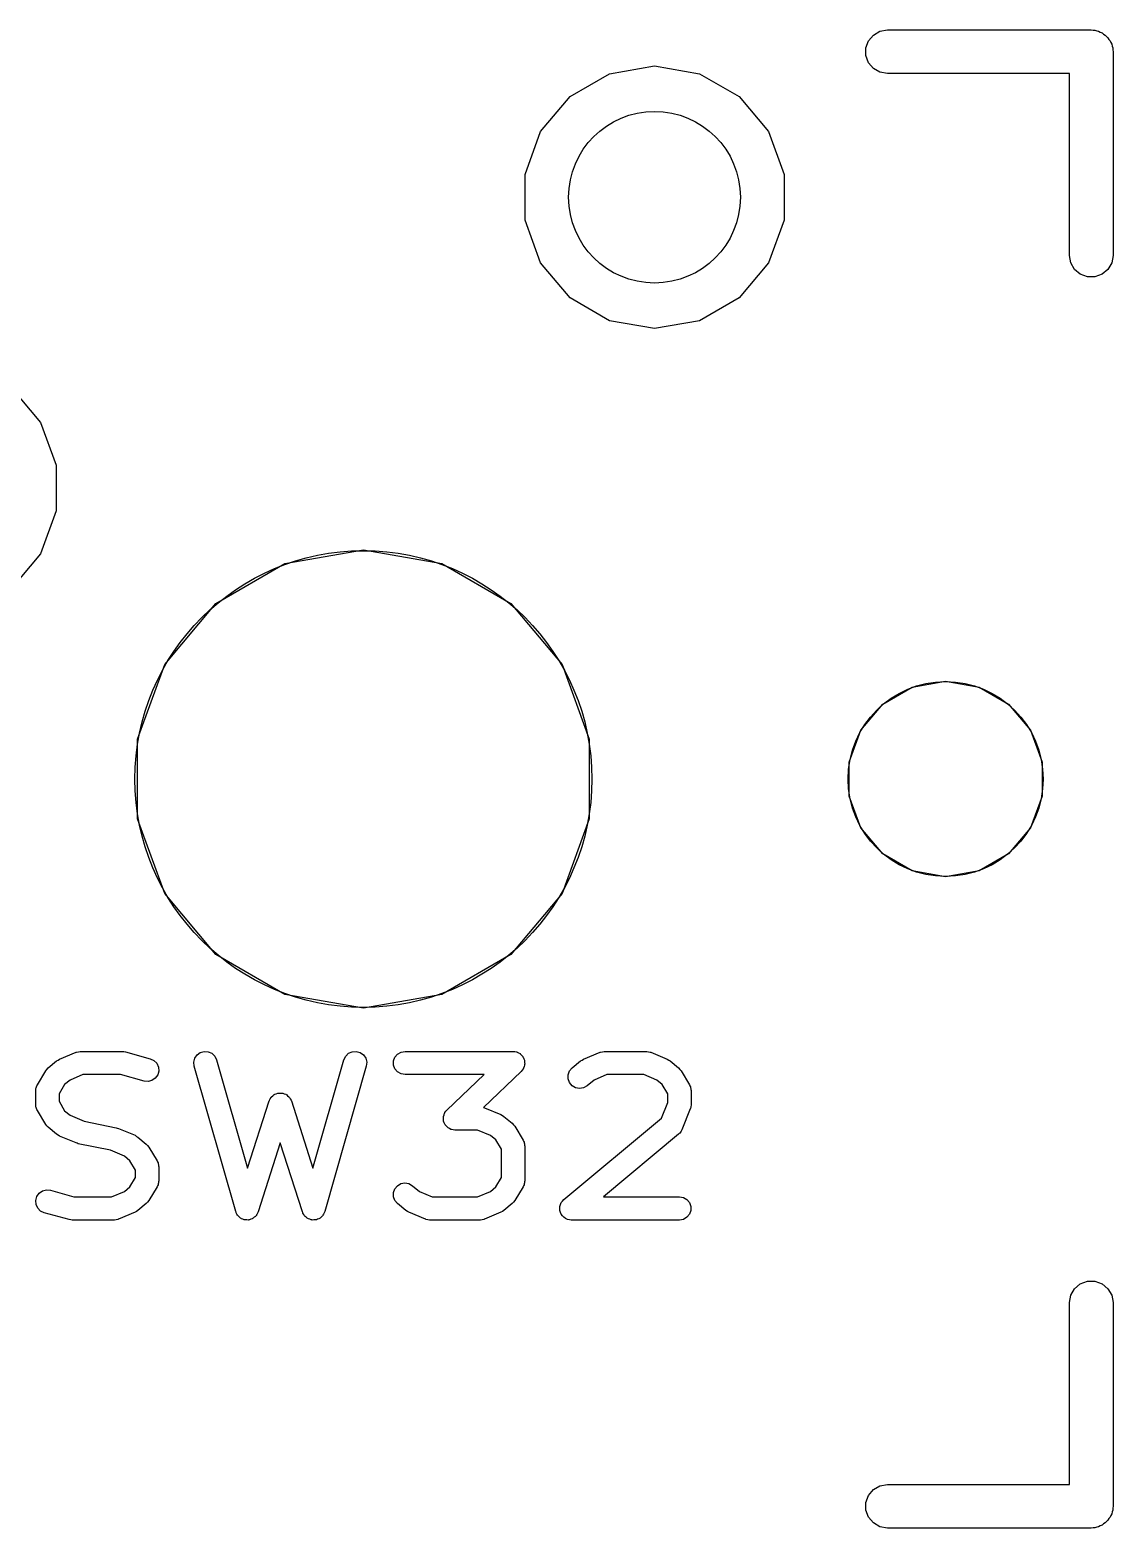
# Model space of a CAD drawing. Extents: x 35 to 203, y -146 to -25.
# Drawn here: x 71.34 to 80.79, y -104.54 to -91.46 of the extents above; entities that cross this region are included whole.
import ezdxf

# ---------------------------------------------------------------- set-up
doc = ezdxf.new("R2010")
doc.units = 0
doc.header["$MEASUREMENT"] = 0
doc.layers.get('0').update_dxf_attribs({"linetype": 'CONTINUOUS'})
doc.layers.add('BLACK', color=7, linetype='CONTINUOUS')

# ---------------------------------------------------------------- blocks, each defined once
blk = doc.blocks.new('PCB詳細')
at = {"layer": 'BLACK'}
for p, q in [((78.6344, -91.6169), (78.657, -91.5547)), ((78.657, -91.5547), (78.6995, -91.5041)), ((78.6995, -91.5041), (78.7568, -91.471)), ((78.7568, -91.471), (78.822, -91.4595)), ((78.822, -91.4595), (80.6, -91.4595)), ((80.6, -91.4595), (80.6164, -91.4624)), ((80.6164, -91.4624), (80.6331, -91.4624)), ((80.6331, -91.4624), (80.6487, -91.4681)), ((80.6487, -91.4681), (80.6652, -91.471)), ((80.6652, -91.471), (80.6796, -91.4793)), ((80.6796, -91.4793), (80.6953, -91.485)), ((80.6953, -91.485), (80.708, -91.4957)), ((80.708, -91.4957), (80.7225, -91.5041)), ((80.7225, -91.5041), (80.7332, -91.5168)), ((80.7332, -91.5168), (80.7459, -91.5275)), ((80.7459, -91.5275), (80.7543, -91.542)), ((80.7543, -91.542), (80.765, -91.5547)), ((80.765, -91.5547), (80.7707, -91.5704)), ((78.6344, -91.6831), (78.6344, -91.6169)), ((78.657, -91.7452), (78.6344, -91.6831)), ((80.7707, -91.5704), (80.779, -91.5848)), ((80.779, -91.5848), (80.7819, -91.6013)), ((80.7819, -91.6013), (80.7876, -91.6169)), ((80.7876, -91.6169), (80.7876, -91.6336)), ((80.7876, -91.6336), (80.7905, -91.65)), ((80.7905, -91.65), (80.7905, -93.428)), ((76.3976, -91.8418), (76.79, -91.7726)), ((76.79, -91.7726), (77.1824, -91.8418)), ((78.6995, -91.7959), (78.657, -91.7452)), ((78.7568, -91.829), (78.6995, -91.7959)), ((76.0525, -92.0411), (76.3976, -91.8418)), ((77.1824, -91.8418), (77.5275, -92.0411)), ((78.822, -91.8405), (78.7568, -91.829)), ((80.4095, -91.8405), (78.822, -91.8405)), ((80.4095, -93.428), (80.4095, -91.8405)), ((75.7964, -92.3463), (76.0525, -92.0411)), ((77.5275, -92.0411), (77.7836, -92.3463)), ((75.6601, -92.7208), (75.7964, -92.3463)), ((77.7836, -92.3463), (77.9199, -92.7208)), ((75.6601, -93.1192), (75.6601, -92.7208)), ((77.9199, -92.7208), (77.9199, -93.1192)), ((75.7964, -93.4937), (75.6601, -93.1192)), ((77.9199, -93.1192), (77.7836, -93.4937)), ((76.0525, -93.7989), (75.7964, -93.4937)), ((77.7836, -93.4937), (77.5275, -93.7989)), ((80.421, -93.4932), (80.4095, -93.428)), ((80.4541, -93.5505), (80.421, -93.4932)), ((80.779, -93.4932), (80.7459, -93.5505)), ((80.7905, -93.428), (80.779, -93.4932)), ((80.5048, -93.593), (80.4541, -93.5505)), ((80.5669, -93.6156), (80.5048, -93.593)), ((80.6331, -93.6156), (80.5669, -93.6156)), ((80.6953, -93.593), (80.6331, -93.6156)), ((80.7459, -93.5505), (80.6953, -93.593)), ((76.3976, -93.9982), (76.0525, -93.7989)), ((77.5275, -93.7989), (77.1824, -93.9982)), ((76.79, -94.0674), (76.3976, -93.9982)), ((77.1824, -93.9982), (76.79, -94.0674)), ((71.1775, -94.5811), (71.4336, -94.8863)), ((71.4336, -94.8863), (71.5699, -95.2608)), ((71.5699, -95.2608), (71.5699, -95.6592)), ((71.5699, -95.6592), (71.4336, -96.0337)), ((73.5654, -96.1192), (74.25, -95.9985)), ((74.25, -95.9985), (74.9346, -96.1192)), ((71.4336, -96.0337), (71.1775, -96.3389)), ((72.9634, -96.4667), (73.5654, -96.1192)), ((74.9346, -96.1192), (75.5365, -96.4667)), ((72.5166, -96.9992), (72.9634, -96.4667)), ((75.5365, -96.4667), (75.9834, -96.9992)), ((72.2789, -97.6524), (72.5166, -96.9992)), ((75.9834, -96.9992), (76.2211, -97.6524)), ((79.0379, -97.1974), (79.33, -97.1458)), ((79.33, -97.1458), (79.6221, -97.1974)), ((78.781, -97.3457), (79.0379, -97.1974)), ((79.6221, -97.1974), (79.879, -97.3457)), ((78.5903, -97.5729), (78.781, -97.3457)), ((79.879, -97.3457), (80.0697, -97.5729)), ((78.4888, -97.8517), (78.5903, -97.5729)), ((80.0697, -97.5729), (80.1712, -97.8517)), ((72.2789, -98.3476), (72.2789, -97.6524)), ((76.2211, -97.6524), (76.2211, -98.3476)), ((78.4888, -98.1483), (78.4888, -97.8517)), ((80.1712, -97.8517), (80.1712, -98.1483)), ((78.5903, -98.4271), (78.4888, -98.1483)), ((80.1712, -98.1483), (80.0697, -98.4271)), ((72.5166, -99.0008), (72.2789, -98.3476)), ((76.2211, -98.3476), (75.9834, -99.0008)), ((78.781, -98.6543), (78.5903, -98.4271)), ((80.0697, -98.4271), (79.879, -98.6543)), ((79.0379, -98.8026), (78.781, -98.6543)), ((79.879, -98.6543), (79.6221, -98.8026)), ((79.33, -98.8541), (79.0379, -98.8026)), ((79.6221, -98.8026), (79.33, -98.8541)), ((72.9634, -99.5332), (72.5166, -99.0008)), ((75.9834, -99.0008), (75.5365, -99.5332)), ((73.5654, -99.8808), (72.9634, -99.5332)), ((75.5365, -99.5332), (74.9346, -99.8808)), ((74.25, -100.002), (73.5654, -99.8808)), ((74.9346, -99.8808), (74.25, -100.002)), ((71.5724, -100.462), (71.5856, -100.454)), ((71.5856, -100.454), (71.5984, -100.446)), ((71.5984, -100.446), (71.7435, -100.386)), ((71.7435, -100.386), (71.7458, -100.385)), ((71.7458, -100.385), (71.7478, -100.384)), ((71.7478, -100.384), (71.7629, -100.381)), ((71.7629, -100.381), (71.7779, -100.378)), ((71.7779, -100.378), (71.7803, -100.378)), ((71.7803, -100.378), (71.7826, -100.378)), ((71.7826, -100.378), (72.1454, -100.378)), ((72.1454, -100.378), (72.159, -100.38)), ((72.159, -100.38), (72.1726, -100.382)), ((72.1726, -100.382), (72.3903, -100.442)), ((72.3903, -100.442), (72.4222, -100.457)), ((72.4222, -100.457), (72.4469, -100.482)), ((72.7698, -100.472), (72.7784, -100.438)), ((72.7784, -100.438), (72.7981, -100.409)), ((72.7981, -100.409), (72.8267, -100.388)), ((72.8267, -100.388), (72.8606, -100.378)), ((72.8606, -100.378), (72.8958, -100.381)), ((72.8958, -100.381), (72.928, -100.395)), ((72.928, -100.395), (72.9534, -100.42)), ((72.9534, -100.42), (72.9688, -100.452)), ((72.9688, -100.452), (73.2395, -101.399)), ((73.8091, -101.399), (74.0797, -100.452)), ((74.0797, -100.452), (74.0952, -100.42)), ((74.0952, -100.42), (74.1205, -100.395)), ((74.1205, -100.395), (74.1528, -100.381)), ((74.1528, -100.381), (74.188, -100.378)), ((74.188, -100.378), (74.2219, -100.388)), ((74.2219, -100.388), (74.2504, -100.409)), ((74.2504, -100.409), (74.2702, -100.438)), ((74.2702, -100.438), (74.2788, -100.472)), ((74.5128, -100.462), (74.5249, -100.429)), ((74.5249, -100.429), (74.5476, -100.402)), ((74.5476, -100.402), (74.5781, -100.384)), ((74.5781, -100.384), (74.6129, -100.378)), ((74.6129, -100.378), (75.5563, -100.378)), ((75.5563, -100.378), (75.5706, -100.38)), ((75.5706, -100.38), (75.585, -100.382)), ((75.585, -100.382), (75.5879, -100.383)), ((75.5879, -100.383), (75.591, -100.384)), ((75.591, -100.384), (75.6036, -100.391)), ((75.6036, -100.391), (75.6166, -100.398)), ((75.6166, -100.398), (75.6188, -100.4)), ((75.6188, -100.4), (75.6216, -100.402)), ((75.6216, -100.402), (75.6309, -100.413)), ((75.6309, -100.413), (75.6409, -100.423)), ((75.6409, -100.423), (75.6422, -100.426)), ((75.6422, -100.426), (75.6443, -100.429)), ((75.6443, -100.429), (75.6492, -100.442)), ((75.6492, -100.442), (75.655, -100.456)), ((75.655, -100.456), (75.6552, -100.459)), ((76.1444, -100.462), (76.1576, -100.454)), ((76.1576, -100.454), (76.1704, -100.446)), ((76.1704, -100.446), (76.3155, -100.386)), ((76.3155, -100.386), (76.3178, -100.385)), ((76.3178, -100.385), (76.3198, -100.384)), ((76.3198, -100.384), (76.3349, -100.381)), ((76.3349, -100.381), (76.3499, -100.378)), ((76.3499, -100.378), (76.3523, -100.378)), ((76.3523, -100.378), (76.3546, -100.378)), ((76.3546, -100.378), (76.7174, -100.378)), ((76.7174, -100.378), (76.7197, -100.378)), ((76.7197, -100.378), (76.7221, -100.378)), ((76.7221, -100.378), (76.7371, -100.381)), ((76.7371, -100.381), (76.7522, -100.384)), ((76.7522, -100.384), (76.7542, -100.385)), ((76.7542, -100.385), (76.7565, -100.386)), ((76.7565, -100.386), (76.9016, -100.446)), ((76.9016, -100.446), (76.9144, -100.454)), ((76.9144, -100.454), (76.9276, -100.462)), ((71.4052, -100.669), (71.4777, -100.548)), ((71.4777, -100.548), (71.4888, -100.535)), ((71.4888, -100.535), (71.4998, -100.522)), ((71.4998, -100.522), (71.5724, -100.462)), ((71.8029, -100.581), (71.6907, -100.628)), ((72.1316, -100.581), (71.8029, -100.581)), ((72.3359, -100.638), (72.1316, -100.581)), ((72.4548, -100.584), (72.4343, -100.612)), ((72.4469, -100.482), (72.4615, -100.515)), ((72.4643, -100.55), (72.4548, -100.584)), ((72.4615, -100.515), (72.4643, -100.55)), ((72.7735, -100.507), (72.7698, -100.472)), ((73.1363, -101.777), (72.7735, -100.507)), ((74.2751, -100.507), (73.9123, -101.777)), ((74.2788, -100.472), (74.2751, -100.507)), ((74.5128, -100.497), (74.5128, -100.462)), ((74.5249, -100.53), (74.5128, -100.497)), ((74.5476, -100.557), (74.5249, -100.53)), ((74.5781, -100.575), (74.5476, -100.557)), ((74.6129, -100.581), (74.5781, -100.575)), ((75.3023, -100.581), (74.6129, -100.581)), ((74.9782, -100.89), (75.3023, -100.581)), ((75.6264, -100.553), (75.2966, -100.867)), ((75.635, -100.541), (75.6264, -100.553)), ((75.6443, -100.53), (75.635, -100.541)), ((75.6454, -100.527), (75.6443, -100.53)), ((75.6473, -100.525), (75.6454, -100.527)), ((75.6514, -100.511), (75.6473, -100.525)), ((75.6563, -100.497), (75.6514, -100.511)), ((75.6552, -100.459), (75.6563, -100.462)), ((75.6563, -100.462), (75.6563, -100.476)), ((75.6563, -100.476), (75.6573, -100.491)), ((75.6573, -100.491), (75.6563, -100.494)), ((75.6563, -100.494), (75.6563, -100.497)), ((76.0367, -100.618), (76.0369, -100.582)), ((76.0369, -100.582), (76.049, -100.549)), ((76.049, -100.549), (76.0718, -100.522)), ((76.0718, -100.522), (76.1444, -100.462)), ((76.3749, -100.581), (76.2627, -100.628)), ((76.6971, -100.581), (76.3749, -100.581)), ((76.8093, -100.628), (76.6971, -100.581)), ((76.9276, -100.462), (77.0002, -100.522)), ((77.0002, -100.522), (77.0111, -100.535)), ((77.0111, -100.535), (77.0223, -100.548)), ((77.0223, -100.548), (77.0948, -100.669)), ((71.3907, -100.721), (71.3924, -100.712)), ((71.3924, -100.712), (71.3925, -100.702)), ((71.3925, -100.702), (71.3954, -100.695)), ((71.3954, -100.695), (71.3968, -100.687)), ((71.3968, -100.687), (71.4017, -100.678)), ((71.4017, -100.678), (71.4052, -100.669)), ((71.6431, -100.668), (71.5939, -100.75)), ((71.6907, -100.628), (71.6431, -100.668)), ((72.3711, -100.641), (72.3359, -100.638)), ((72.4052, -100.632), (72.3711, -100.641)), ((72.4343, -100.612), (72.4052, -100.632)), ((76.0487, -100.651), (76.0367, -100.618)), ((76.0713, -100.678), (76.0487, -100.651)), ((76.1018, -100.696), (76.0713, -100.678)), ((76.1365, -100.702), (76.1018, -100.696)), ((76.1713, -100.696), (76.1365, -100.702)), ((76.2019, -100.679), (76.1713, -100.696)), ((76.2627, -100.628), (76.2019, -100.679)), ((76.8569, -100.668), (76.8093, -100.628)), ((76.9061, -100.75), (76.8569, -100.668)), ((77.0948, -100.669), (77.0983, -100.678)), ((77.0983, -100.678), (77.1032, -100.687)), ((77.1032, -100.687), (77.1046, -100.695)), ((77.1046, -100.695), (77.1075, -100.702)), ((77.1075, -100.702), (77.1076, -100.712)), ((77.1076, -100.712), (77.1093, -100.721)), ((71.3907, -100.842), (71.3907, -100.721)), ((71.3924, -100.852), (71.3907, -100.842)), ((71.5939, -100.75), (71.5939, -100.814)), ((71.5939, -100.814), (71.6431, -100.896)), ((73.2395, -101.399), (73.4275, -100.811)), ((73.4275, -100.811), (73.4294, -100.808)), ((73.4294, -100.808), (73.4303, -100.804)), ((73.4303, -100.804), (73.4376, -100.792)), ((73.4376, -100.792), (73.4439, -100.78)), ((73.4439, -100.78), (73.4469, -100.777)), ((73.4469, -100.777), (73.4491, -100.774)), ((73.4491, -100.774), (73.4599, -100.766)), ((73.4599, -100.766), (73.4701, -100.756)), ((73.4701, -100.756), (73.4738, -100.755)), ((73.4738, -100.755), (73.477, -100.752)), ((73.477, -100.752), (73.49, -100.748)), ((73.49, -100.748), (73.5027, -100.743)), ((73.5027, -100.743), (73.5068, -100.743)), ((73.5068, -100.743), (73.5106, -100.742)), ((73.5106, -100.742), (73.5243, -100.742)), ((73.5243, -100.742), (73.538, -100.742)), ((73.538, -100.742), (73.5418, -100.743)), ((73.5418, -100.743), (73.5459, -100.743)), ((73.5459, -100.743), (73.5585, -100.748)), ((73.5585, -100.748), (73.5716, -100.752)), ((73.5716, -100.752), (73.5748, -100.755)), ((73.5748, -100.755), (73.5785, -100.756)), ((73.5785, -100.756), (73.5887, -100.766)), ((73.5887, -100.766), (73.5995, -100.774)), ((73.5995, -100.774), (73.6016, -100.777)), ((73.6016, -100.777), (73.6046, -100.78)), ((73.6046, -100.78), (73.611, -100.792)), ((73.611, -100.792), (73.6183, -100.804)), ((73.6183, -100.804), (73.6192, -100.808)), ((73.6192, -100.808), (73.6211, -100.811)), ((73.6211, -100.811), (73.8091, -101.399)), ((76.8504, -100.962), (76.9061, -100.823)), ((76.9061, -100.823), (76.9061, -100.75)), ((77.1093, -100.846), (77.106, -100.861)), ((77.1093, -100.842), (77.109, -100.844)), ((77.109, -100.844), (77.1093, -100.846)), ((77.1093, -100.721), (77.1093, -100.842)), ((71.3925, -100.862), (71.3924, -100.852)), ((71.3954, -100.869), (71.3925, -100.862)), ((71.3968, -100.877), (71.3954, -100.869)), ((71.4017, -100.886), (71.3968, -100.877)), ((71.4052, -100.895), (71.4017, -100.886)), ((71.4777, -101.016), (71.4052, -100.895)), ((71.6431, -100.896), (71.6907, -100.936)), ((71.6907, -100.936), (71.8127, -100.987)), ((74.9473, -100.952), (74.9482, -100.949)), ((74.9482, -100.966), (74.9473, -100.952)), ((74.9482, -100.946), (74.9532, -100.932)), ((74.9482, -100.949), (74.9482, -100.946)), ((74.9482, -100.981), (74.9482, -100.966)), ((74.9493, -100.984), (74.9482, -100.981)), ((74.9532, -100.932), (74.9573, -100.918)), ((74.9573, -100.918), (74.9592, -100.916)), ((74.9592, -100.916), (74.9603, -100.913)), ((74.9603, -100.913), (74.9696, -100.901)), ((74.9696, -100.901), (74.9782, -100.89)), ((75.2966, -100.867), (75.3007, -100.868)), ((75.3007, -100.868), (75.3028, -100.869)), ((75.3028, -100.869), (75.3051, -100.87)), ((75.3051, -100.87), (75.4502, -100.93)), ((75.4502, -100.93), (75.463, -100.938)), ((75.463, -100.938), (75.4762, -100.946)), ((75.4762, -100.946), (75.5488, -101.006)), ((75.9992, -101.671), (76.8504, -100.962)), ((77.102, -100.88), (77.0295, -101.062)), ((77.1024, -100.879), (77.102, -100.88)), ((77.1032, -100.877), (77.1024, -100.879)), ((77.106, -100.861), (77.1032, -100.877)), ((71.4889, -101.028), (71.4777, -101.016)), ((71.4998, -101.041), (71.4889, -101.028)), ((71.5724, -101.102), (71.4998, -101.041)), ((71.5856, -101.109), (71.5724, -101.102)), ((71.5984, -101.118), (71.5856, -101.109)), ((71.8127, -100.987), (72.0936, -101.045)), ((72.0936, -101.045), (72.1025, -101.049)), ((72.1025, -101.049), (72.1119, -101.051)), ((72.1119, -101.051), (72.2571, -101.111)), ((72.2571, -101.111), (72.2699, -101.12)), ((74.9495, -100.987), (74.9493, -100.984)), ((74.9553, -101.001), (74.9495, -100.987)), ((74.9603, -101.014), (74.9553, -101.001)), ((74.9624, -101.017), (74.9603, -101.014)), ((74.9637, -101.02), (74.9624, -101.017)), ((74.9737, -101.03), (74.9637, -101.02)), ((74.983, -101.041), (74.9737, -101.03)), ((74.9858, -101.043), (74.983, -101.041)), ((74.988, -101.045), (74.9858, -101.043)), ((75.001, -101.052), (74.988, -101.045)), ((75.0135, -101.059), (75.001, -101.052)), ((75.0167, -101.059), (75.0135, -101.059)), ((75.0196, -101.061), (75.0167, -101.059)), ((75.034, -101.062), (75.0196, -101.061)), ((75.0483, -101.065), (75.034, -101.062)), ((75.2457, -101.065), (75.0483, -101.065)), ((75.3579, -101.112), (75.2457, -101.065)), ((75.4054, -101.151), (75.3579, -101.112)), ((75.5488, -101.006), (75.5597, -101.019)), ((75.5597, -101.019), (75.5708, -101.032)), ((75.5708, -101.032), (75.6434, -101.153)), ((77.0002, -101.102), (76.3449, -101.648)), ((77.005, -101.096), (77.0002, -101.102)), ((77.0109, -101.092), (77.005, -101.096)), ((77.0163, -101.083), (77.0109, -101.092)), ((77.023, -101.075), (77.0163, -101.083)), ((77.0255, -101.068), (77.023, -101.075)), ((77.0295, -101.062), (77.0255, -101.068)), ((71.7435, -101.178), (71.5984, -101.118)), ((71.7529, -101.18), (71.7435, -101.178)), ((71.7618, -101.184), (71.7529, -101.18)), ((72.0427, -101.242), (71.7618, -101.184)), ((72.1648, -101.293), (72.0427, -101.242)), ((72.2699, -101.12), (72.283, -101.127)), ((72.283, -101.127), (72.3556, -101.188)), ((72.3556, -101.188), (72.3666, -101.201)), ((72.3666, -101.201), (72.3777, -101.213)), ((72.3777, -101.213), (72.4503, -101.334)), ((73.5243, -101.176), (73.3308, -101.78)), ((73.7178, -101.78), (73.5243, -101.176)), ((75.4547, -101.233), (75.4054, -101.151)), ((75.4547, -101.479), (75.4547, -101.233)), ((75.6434, -101.153), (75.6469, -101.162)), ((75.6469, -101.162), (75.6518, -101.17)), ((75.6518, -101.17), (75.6532, -101.178)), ((75.6532, -101.178), (75.656, -101.186)), ((75.656, -101.186), (75.6562, -101.196)), ((75.6562, -101.196), (75.6579, -101.205)), ((75.6579, -101.205), (75.6579, -101.508)), ((72.2123, -101.333), (72.1648, -101.293)), ((72.2615, -101.415), (72.2123, -101.333)), ((72.4503, -101.334), (72.4537, -101.343)), ((72.4537, -101.343), (72.4586, -101.352)), ((72.4586, -101.352), (72.46, -101.36)), ((72.46, -101.36), (72.4629, -101.367)), ((72.4629, -101.367), (72.4631, -101.377)), ((72.2123, -101.562), (72.2615, -101.479)), ((72.2615, -101.479), (72.2615, -101.415)), ((72.4631, -101.377), (72.4647, -101.387)), ((72.4647, -101.387), (72.4647, -101.508)), ((75.4054, -101.562), (75.4547, -101.479)), ((71.4006, -101.645), (71.4211, -101.617)), ((71.4211, -101.617), (71.4502, -101.597)), ((71.4502, -101.597), (71.4844, -101.588)), ((71.4844, -101.588), (71.5195, -101.591)), ((71.5195, -101.591), (71.7238, -101.648)), ((72.0525, -101.648), (72.1648, -101.601)), ((72.1648, -101.601), (72.2123, -101.562)), ((72.4503, -101.56), (72.3777, -101.681)), ((72.4537, -101.551), (72.4503, -101.56)), ((72.4586, -101.542), (72.4537, -101.551)), ((72.46, -101.534), (72.4586, -101.542)), ((72.4629, -101.527), (72.46, -101.534)), ((72.4631, -101.517), (72.4629, -101.527)), ((72.4647, -101.508), (72.4631, -101.517)), ((74.5127, -101.611), (74.5247, -101.578)), ((74.5129, -101.647), (74.5127, -101.611)), ((74.5247, -101.578), (74.5473, -101.551)), ((74.5473, -101.551), (74.5778, -101.533)), ((74.5778, -101.533), (74.6125, -101.527)), ((74.6125, -101.527), (74.6473, -101.533)), ((74.6473, -101.533), (74.6779, -101.551)), ((74.6779, -101.551), (74.7387, -101.601)), ((74.7387, -101.601), (74.8509, -101.648)), ((75.2457, -101.648), (75.3579, -101.601)), ((75.3579, -101.601), (75.4054, -101.562)), ((75.6434, -101.56), (75.5708, -101.681)), ((75.6469, -101.551), (75.6434, -101.56)), ((75.6518, -101.542), (75.6469, -101.551)), ((75.6532, -101.534), (75.6518, -101.542)), ((75.656, -101.527), (75.6532, -101.534)), ((75.6562, -101.517), (75.656, -101.527)), ((75.6579, -101.508), (75.6562, -101.517)), ((71.3912, -101.679), (71.4006, -101.645)), ((71.3939, -101.714), (71.3912, -101.679)), ((71.4085, -101.747), (71.3939, -101.714)), ((71.4333, -101.772), (71.4085, -101.747)), ((71.7238, -101.648), (72.0525, -101.648)), ((72.3556, -101.707), (72.283, -101.767)), ((72.3666, -101.694), (72.3556, -101.707)), ((72.3777, -101.681), (72.3666, -101.694)), ((74.525, -101.68), (74.5129, -101.647)), ((74.5478, -101.707), (74.525, -101.68)), ((74.6204, -101.767), (74.5478, -101.707)), ((74.8509, -101.648), (75.2457, -101.648)), ((75.5488, -101.707), (75.4762, -101.767)), ((75.5597, -101.694), (75.5488, -101.707)), ((75.5708, -101.681), (75.5597, -101.694)), ((75.9642, -101.749), (75.9642, -101.732)), ((75.9642, -101.732), (75.9643, -101.732)), ((75.9642, -101.767), (75.9642, -101.749)), ((75.9643, -101.732), (75.9703, -101.715)), ((75.9643, -101.732), (75.9643, -101.732)), ((75.9703, -101.715), (75.9763, -101.699)), ((75.9763, -101.699), (75.9764, -101.699)), ((75.9764, -101.699), (75.9765, -101.698)), ((75.9765, -101.698), (75.9878, -101.685)), ((75.9878, -101.685), (75.999, -101.672)), ((75.999, -101.672), (75.9991, -101.672)), ((75.9991, -101.672), (75.9992, -101.671)), ((76.3449, -101.648), (77.0077, -101.648)), ((77.0077, -101.648), (77.0425, -101.654)), ((77.0425, -101.654), (77.073, -101.672)), ((77.073, -101.672), (77.0957, -101.699)), ((77.0957, -101.699), (77.1078, -101.732)), ((77.1078, -101.732), (77.1078, -101.767)), ((71.4651, -101.787), (71.4333, -101.772)), ((71.6828, -101.847), (71.4651, -101.787)), ((71.6965, -101.849), (71.6828, -101.847)), ((71.71, -101.851), (71.6965, -101.849)), ((72.0729, -101.851), (71.71, -101.851)), ((72.0752, -101.851), (72.0729, -101.851)), ((72.0775, -101.851), (72.0752, -101.851)), ((72.0925, -101.848), (72.0775, -101.851)), ((72.1076, -101.845), (72.0925, -101.848)), ((72.1096, -101.844), (72.1076, -101.845)), ((72.1119, -101.843), (72.1096, -101.844)), ((72.2571, -101.783), (72.1119, -101.843)), ((72.2699, -101.775), (72.2571, -101.783)), ((72.283, -101.767), (72.2699, -101.775)), ((73.1388, -101.783), (73.1363, -101.777)), ((73.14, -101.788), (73.1388, -101.783)), ((73.1464, -101.798), (73.14, -101.788)), ((73.1517, -101.809), (73.1464, -101.798)), ((73.1558, -101.813), (73.1517, -101.809)), ((73.1588, -101.818), (73.1558, -101.813)), ((73.1684, -101.825), (73.1588, -101.818)), ((73.1771, -101.834), (73.1684, -101.825)), ((73.1822, -101.836), (73.1771, -101.834)), ((73.1867, -101.839), (73.1822, -101.836)), ((73.1983, -101.843), (73.1867, -101.839)), ((73.2093, -101.848), (73.1983, -101.843)), ((73.2149, -101.848), (73.2093, -101.848)), ((73.2203, -101.85), (73.2149, -101.848)), ((73.2324, -101.85), (73.2203, -101.85)), ((73.2445, -101.851), (73.2324, -101.85)), ((73.2499, -101.849), (73.2445, -101.851)), ((73.2556, -101.849), (73.2499, -101.849)), ((73.2668, -101.844), (73.2556, -101.849)), ((73.2785, -101.841), (73.2668, -101.844)), ((73.283, -101.838), (73.2785, -101.841)), ((73.2882, -101.835), (73.283, -101.838)), ((73.2972, -101.827), (73.2882, -101.835)), ((73.307, -101.82), (73.2972, -101.827)), ((73.3102, -101.816), (73.307, -101.82)), ((73.3143, -101.812), (73.3102, -101.816)), ((73.32, -101.801), (73.3143, -101.812)), ((73.3268, -101.791), (73.32, -101.801)), ((73.3281, -101.785), (73.3268, -101.791)), ((73.3308, -101.78), (73.3281, -101.785)), ((73.7204, -101.785), (73.7178, -101.78)), ((73.7218, -101.791), (73.7204, -101.785)), ((73.7286, -101.801), (73.7218, -101.791)), ((73.7342, -101.812), (73.7286, -101.801)), ((73.7384, -101.816), (73.7342, -101.812)), ((73.7416, -101.82), (73.7384, -101.816)), ((73.7514, -101.827), (73.7416, -101.82)), ((73.7603, -101.835), (73.7514, -101.827)), ((73.7656, -101.838), (73.7603, -101.835)), ((73.7701, -101.841), (73.7656, -101.838)), ((73.7818, -101.844), (73.7701, -101.841)), ((73.793, -101.849), (73.7818, -101.844)), ((73.7986, -101.849), (73.793, -101.849)), ((73.804, -101.851), (73.7986, -101.849)), ((73.8161, -101.85), (73.804, -101.851)), ((73.8283, -101.85), (73.8161, -101.85)), ((73.8336, -101.848), (73.8283, -101.85)), ((73.8392, -101.848), (73.8336, -101.848)), ((73.8503, -101.843), (73.8392, -101.848)), ((73.8619, -101.839), (73.8503, -101.843)), ((73.8663, -101.836), (73.8619, -101.839)), ((73.8715, -101.834), (73.8663, -101.836)), ((73.8802, -101.825), (73.8715, -101.834)), ((73.8898, -101.818), (73.8802, -101.825)), ((73.8928, -101.813), (73.8898, -101.818)), ((73.8968, -101.809), (73.8928, -101.813)), ((73.9021, -101.798), (73.8968, -101.809)), ((73.9086, -101.788), (73.9021, -101.798)), ((73.9098, -101.783), (73.9086, -101.788)), ((73.9123, -101.777), (73.9098, -101.783)), ((74.6336, -101.775), (74.6204, -101.767)), ((74.6464, -101.783), (74.6336, -101.775)), ((74.7915, -101.843), (74.6464, -101.783)), ((74.7938, -101.844), (74.7915, -101.843)), ((74.7958, -101.845), (74.7938, -101.844)), ((74.8109, -101.848), (74.7958, -101.845)), ((74.8259, -101.851), (74.8109, -101.848)), ((74.8283, -101.851), (74.8259, -101.851)), ((74.8306, -101.851), (74.8283, -101.851)), ((75.266, -101.851), (74.8306, -101.851)), ((75.2683, -101.851), (75.266, -101.851)), ((75.2706, -101.851), (75.2683, -101.851)), ((75.2856, -101.848), (75.2706, -101.851)), ((75.3007, -101.845), (75.2856, -101.848)), ((75.3028, -101.844), (75.3007, -101.845)), ((75.3051, -101.843), (75.3028, -101.844)), ((75.4502, -101.783), (75.3051, -101.843)), ((75.463, -101.775), (75.4502, -101.783)), ((75.4762, -101.767), (75.463, -101.775)), ((75.9702, -101.784), (75.9642, -101.767)), ((75.9642, -101.767), (75.9642, -101.767)), ((75.9642, -101.767), (75.9642, -101.767)), ((75.9761, -101.8), (75.9702, -101.784)), ((75.9762, -101.8), (75.9761, -101.8)), ((75.9763, -101.8), (75.9762, -101.8)), ((75.9876, -101.814), (75.9763, -101.8)), ((75.9987, -101.827), (75.9876, -101.814)), ((75.9989, -101.827), (75.9987, -101.827)), ((75.999, -101.827), (75.9989, -101.827)), ((76.0142, -101.836), (75.999, -101.827)), ((76.0292, -101.845), (76.0142, -101.836)), ((76.0294, -101.845), (76.0292, -101.845)), ((76.0295, -101.845), (76.0294, -101.845)), ((76.0469, -101.848), (76.0295, -101.845)), ((76.0639, -101.851), (76.0469, -101.848)), ((76.0641, -101.851), (76.0639, -101.851)), ((76.0643, -101.851), (76.0641, -101.851)), ((77.0077, -101.851), (76.0643, -101.851)), ((77.0425, -101.845), (77.0077, -101.851)), ((77.073, -101.827), (77.0425, -101.845)), ((77.0957, -101.8), (77.073, -101.827)), ((77.1078, -101.767), (77.0957, -101.8)), ((80.4541, -102.45), (80.5048, -102.407)), ((80.5048, -102.407), (80.5669, -102.384)), ((80.5669, -102.384), (80.6331, -102.384)), ((80.6331, -102.384), (80.6953, -102.407)), ((80.6953, -102.407), (80.7459, -102.45)), ((80.4095, -102.572), (80.421, -102.507)), ((80.421, -102.507), (80.4541, -102.45)), ((80.7459, -102.45), (80.779, -102.507)), ((80.779, -102.507), (80.7905, -102.572)), ((80.4095, -104.159), (80.4095, -102.572)), ((80.7905, -102.572), (80.7905, -104.35)), ((78.657, -104.255), (78.6995, -104.204)), ((78.6995, -104.204), (78.7568, -104.171)), ((78.7568, -104.171), (78.822, -104.159)), ((78.822, -104.159), (80.4095, -104.159)), ((78.6344, -104.317), (78.657, -104.255)), ((78.6344, -104.383), (78.6344, -104.317)), ((80.7905, -104.35), (80.7876, -104.366)), ((80.7876, -104.366), (80.7876, -104.383)), ((78.657, -104.445), (78.6344, -104.383)), ((78.6995, -104.496), (78.657, -104.445)), ((78.7568, -104.529), (78.6995, -104.496)), ((80.708, -104.504), (80.6953, -104.515)), ((80.7225, -104.496), (80.708, -104.504)), ((80.7332, -104.483), (80.7225, -104.496)), ((80.7459, -104.472), (80.7332, -104.483)), ((80.7543, -104.458), (80.7459, -104.472)), ((80.765, -104.445), (80.7543, -104.458)), ((80.7707, -104.43), (80.765, -104.445)), ((80.779, -104.415), (80.7707, -104.43)), ((80.7819, -104.399), (80.779, -104.415)), ((80.7876, -104.383), (80.7819, -104.399)), ((78.822, -104.54), (78.7568, -104.529)), ((80.6, -104.54), (78.822, -104.54)), ((80.6164, -104.538), (80.6, -104.54)), ((80.6331, -104.538), (80.6164, -104.538)), ((80.6487, -104.532), (80.6331, -104.538)), ((80.6652, -104.529), (80.6487, -104.532)), ((80.6796, -104.521), (80.6652, -104.529)), ((80.6953, -104.515), (80.6796, -104.521))]:
    blk.add_line(p, q, dxfattribs=at)
for centre, radius in [((76.79, -92.92), 0.7493), ((74.25, -98), 1.9939), ((79.33, -98), 0.8509)]:
    blk.add_circle(centre, radius, dxfattribs=at)

msp = doc.modelspace()

# ---------------------------------------------------------------- block references
at = {"linetype": 'ByBlock'}
msp.add_blockref('PCB詳細', (0, 0), dxfattribs=at)

doc.saveas('drawing.dxf')
